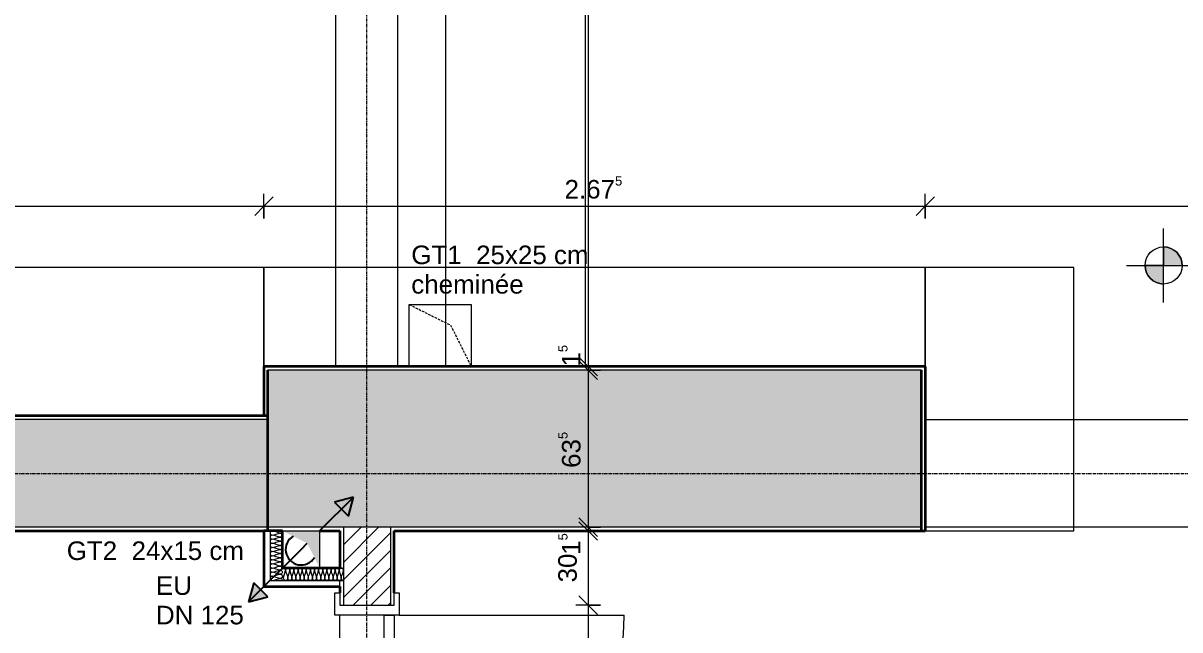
# Model space of a CAD drawing. Header units: millimetres. Extents: x -83 to 30397, y 298 to 25043.
# Drawn here: x 8302 to 12976, y 11233 to 13685 of the extents above; entities that cross this region are included whole.
import ezdxf

# ---------------------------------------------------------------- set-up
doc = ezdxf.new("R2010")
doc.units = ezdxf.units.MM
for name, pattern in [('Grid Line', [22.225, 12.7, -3.175, 3.175, -3.175]), ('HIDDEN_ELEMENTS', [2.5, 1.5, -1]), ('SECTION', [14.2875, 9.525, -4.7625])]:
    doc.linetypes.add(name, pattern=pattern)
for name, color, linetype, lineweight in [('A-ANNO-DIMS', 211, 'Continuous', 9), ('A-ANNO-DIMS-50', 211, 'Continuous', 9), ('A-DETL', 90, 'Continuous', 9), ('A-DETL-GENF', 92, 'Continuous', 9), ('A-DETL-MBND', 5, 'Continuous', 9), ('A-DOOR', 31, 'Continuous', 9), ('A-DOOR-FRAM', 31, 'Continuous', 18), ('A-FLOR', 192, 'Continuous', 9), ('A-WALL', 113, 'Continuous', 9), ('A-WALL-PATT', 111, 'Continuous', 35), ('G-ANNO-DIMS', 111, 'Continuous', 9), ('G-ANNO-TEXT', 231, 'Continuous', 9), ('I-FURN', 30, 'Continuous', 9), ('I-WALL', 2, 'Continuous', 9), ('S-GRID', 1, 'Continuous', 9)]:
    doc.layers.add(name, color=color, linetype=linetype, lineweight=lineweight)
doc.styles.add('Arial', font='arial.ttf', dxfattribs={"height": 75})
doc.dimstyles.new('ANNOTATION_1_5MM_BLACK', dxfattribs={"dimscale": 304.8, "dimtxt": 76.519455, "dimasz": 0.246063, "dimexe": 0.164042, "dimexo": 0.0625, "dimgap": 0.065617, "dimtad": 1, "dimdec": 1, "dimlfac": 0.1, "dimrnd": 0.5, "dimdsep": 46, "dimtxsty": 'Arial', "dimblk1": 'OBLIQUE', "dimblk2": 'OBLIQUE', "dimsah": 1, "dimcen": 0.09, "dimdle": 0.164042, "dimazin": 0, "dimtfac": 1, "dimtdec": 4, "dimtix": 1, "dimtmove": 2, "dimatfit": 3, "dimfxl": 0.164042, "dimfxlon": 1, "dimtvp": 1, "dimtolj": 1, "dimtzin": 0, "dimarcsym": 2})
doc.dimstyles.new('ANNOTATION_1_5MM_BLACK_1', dxfattribs={"dimscale": 304.8, "dimtxt": 76.519455, "dimasz": 0.246063, "dimexe": 0.164042, "dimexo": 0.0625, "dimgap": 0.065617, "dimtad": 1, "dimlfac": 0.001, "dimrnd": 0.005, "dimzin": 0, "dimdsep": 46, "dimtxsty": 'Arial', "dimblk1": 'OBLIQUE', "dimblk2": 'OBLIQUE', "dimsah": 1, "dimcen": 0.09, "dimdle": 0.164042, "dimazin": 0, "dimtfac": 1, "dimtdec": 4, "dimtix": 1, "dimtmove": 0, "dimatfit": 3, "dimfxl": 0.164042, "dimfxlon": 1, "dimtvp": 1, "dimtolj": 1, "dimtzin": 0, "dimarcsym": 2})
doc.dimstyles.new('ANNOTATION_1_5MM_BLACK_2', dxfattribs={"dimscale": 304.8, "dimtxt": 76.519455, "dimasz": 0.246063, "dimexe": 0.164042, "dimexo": 0.0625, "dimgap": 0.065617, "dimtad": 1, "dimdec": 1, "dimlfac": 0.1, "dimrnd": 0.5, "dimdsep": 46, "dimtxsty": 'Arial', "dimblk1": 'OBLIQUE', "dimblk2": 'OBLIQUE', "dimsah": 1, "dimcen": 0.09, "dimdle": 0.164042, "dimazin": 0, "dimtfac": 1, "dimtdec": 4, "dimtix": 1, "dimtmove": 0, "dimatfit": 3, "dimfxl": 0.164042, "dimfxlon": 1, "dimtvp": 1, "dimtolj": 1, "dimtzin": 0, "dimarcsym": 2})

# ---------------------------------------------------------------- blocks, each defined once
blk = doc.blocks.new('DOOR_SIMPLE _U-CASING - 1010 x 2135-685026-N_F_ E_0')
at = {"layer": 'A-DOOR'}
for p, q in [((-465, 110), (465, 110)), ((465, -130), (465, -1040))]:
    blk.add_line(p, q, dxfattribs=at)
at = {"layer": 'A-DOOR', "lineweight": 18}
for p, q in [((-465, -70), (465, -70)), ((-465, -110), (-465, -70)), ((465, -70), (465, -110)), ((465, -110), (-465, -110))]:
    blk.add_line(p, q, dxfattribs=at)
at = {"layer": 'A-DOOR'}
blk.add_arc((465, -110), 930, 180, 270, dxfattribs=at)
at = {"layer": 'A-DOOR-FRAM'}
for p, q in [((-555, 130), (-465, 130)), ((-555, 110), (-555, 130)), ((-505, 110), (-555, 110)), ((-505, -110), (-505, 110)), ((-465, 130), (-465, -130)), ((465, 130), (555, 130)), ((465, -130), (465, 130)), ((505, 110), (505, -110)), ((555, 110), (505, 110)), ((555, 130), (555, 110)), ((-555, -110), (-505, -110)), ((-555, -130), (-555, -110)), ((-465, -130), (-555, -130)), ((555, -130), (465, -130)), ((505, -110), (555, -110)), ((555, -110), (555, -130))]:
    blk.add_line(p, q, dxfattribs=at)
blk = doc.blocks.new('CLOSET - 2972_5x600-731254-N_F_ E_0')
at = {"layer": 'I-FURN', "color": 253}
for p, q in [((400, 2972.5), (0, 2972.5)), ((0, 2972.5), (0, 0))]:
    blk.add_line(p, q, dxfattribs=at)
blk = doc.blocks.new('CLOSET - 600 x 1065-601824-N_F_ E_0')
at = {"layer": 'I-FURN', "color": 253}
for p, q in [((600, 1065), (0, 1065)), ((0, 1065), (0, 665)), ((600, 0), (600, 1065)), ((0, 0), (600, 0))]:
    blk.add_line(p, q, dxfattribs=at)
blk = doc.blocks.new('CLOSET - 2672_5 x 400-731493-N_F_ E_0')
at = {"layer": 'I-FURN', "color": 253}
for p, q in [((400, 2672.5), (0, 2672.5)), ((400, 0), (400, 2672.5)), ((0, 0), (400, 0))]:
    blk.add_line(p, q, dxfattribs=at)
blk = doc.blocks.new('OPENING_SHAFT_UP - Shaft Opening Symbol-728760-N_F_ E_0')
at = {"layer": 'A-DETL-GENF', "linetype": 'SECTION'}
for p, q in [((-125, 125), (125, 125)), ((-125, -125), (-125, 125)), ((-125, 125), (41.7, 41.7)), ((125, 125), (125, -125)), ((41.7, 41.7), (125, -125)), ((125, -125), (-125, -125))]:
    blk.add_line(p, q, dxfattribs=at)
blk = doc.blocks.new('OPENING_SHAFT_UP_GREY - Shaft Opening Symbol-728962-N_F_ E_0')
at = {"layer": 'A-DETL-GENF'}
blk.add_hatch(color=256, dxfattribs=at).paths.add_polyline_path([(75, -75), (75, 75), (-75, 75), (25, 25), (57.8, -40.6)])
for p, q in [((-75, 75), (75, 75)), ((-75, -75), (-75, 75)), ((75, 75), (75, -75)), ((75, -75), (-75, -75))]:
    blk.add_line(p, q, dxfattribs=at)
blk = doc.blocks.new('Cotes d_élévation - Standard-218632-N_F_ E_0')
at = {"layer": 'G-ANNO-DIMS'}
h = blk.add_hatch(color=256, dxfattribs=at)
edge = h.paths.add_edge_path()
edge.add_line((0, 0), (0, 1.5))
edge.add_arc((0, 0), 1.5, 0, 90, ccw=False)
edge.add_line((1.5, 0), (0, 0))
h = blk.add_hatch(color=256, dxfattribs=at)
edge = h.paths.add_edge_path()
edge.add_line((0, 0), (0, -1.5))
edge.add_arc((0, 0), 1.5, 180, 270, ccw=False)
edge.add_line((-1.5, 0), (0, 0))
for p, q in [((0, -3), (0, 3)), ((0, 1.5), (0, 0)), ((-3, 0), (14, 0)), ((0, 0), (-1.5, 0)), ((0, -1.5), (0, 0)), ((0, 0), (1.5, 0))]:
    blk.add_line(p, q, dxfattribs=at)
blk.add_circle((0, 0), 1.5, dxfattribs=at)
for start, end in [(360, 90), (180, 270)]:
    blk.add_arc((0, 0), 1.5, start, end, dxfattribs=at)
blk = doc.blocks.new('DIMBLOCK59-N_F_ E_0')
at = {"layer": 'A-ANNO-DIMS-50'}
for p, q in [((10584.9, 16352.5), (10547.4, 16390)), ((10584.9, 16402.5), (10584.9, 12297.5)), ((10534.9, 16352.5), (10634.9, 16352.5)), ((10584.9, 16352.5), (10534.9, 16352.5)), ((10584.9, 16352.5), (10622.4, 16315)), ((10634.9, 12297.5), (10534.9, 12297.5)), ((10584.9, 12297.5), (10547.4, 12335)), ((10584.9, 12297.5), (10622.4, 12260)), ((10584.9, 12297.5), (10634.9, 12297.5))]:
    blk.add_line(p, q, dxfattribs=at)
at = {"layer": 'A-ANNO-DIMS-50', "color": 0, "insert": (10464, 14203.7), "char_height": 75, "width": 291.073, "attachment_point": 1, "rotation": 90, "line_spacing_factor": 0.941778, "style": 'Arial'}
blk.add_mtext('4.05\\A2\\H0.5x;\\S5^  ;\\H2x;', dxfattribs=at)
blk = doc.blocks.new('_Oblique')
at = {"color": 0, "linetype": 'ByBlock', "lineweight": -2}
blk.add_line((-0.5, -0.5), (0.5, 0.5), dxfattribs=at)
blk = doc.blocks.new('DIMBLOCK60-N_F_ E_0')
at = {"layer": 'A-ANNO-DIMS-50'}
for p, q in [((10634.9, 12297.5), (10534.9, 12297.5)), ((10584.9, 12297.5), (10547.4, 12335)), ((10584.9, 12282.5), (10547.4, 12320)), ((10584.9, 12297.5), (10584.9, 12282.5)), ((10584.9, 12297.5), (10622.4, 12260)), ((10584.9, 12297.5), (10634.9, 12297.5)), ((10634.9, 12282.5), (10534.9, 12282.5)), ((10584.9, 12282.5), (10622.4, 12245)), ((10584.9, 12282.5), (10634.9, 12282.5))]:
    blk.add_line(p, q, dxfattribs=at)
at = {"layer": 'A-ANNO-DIMS-50', "color": 0, "insert": (10464, 12296.9), "char_height": 75, "width": 116.613, "attachment_point": 1, "rotation": 90, "line_spacing_factor": 0.941778, "style": 'Arial'}
blk.add_mtext('1\\A2\\H0.5x;\\S5^  ;\\H2x;', dxfattribs=at)
blk = doc.blocks.new('DIMBLOCK61-N_F_ E_0')
at = {"layer": 'A-ANNO-DIMS-50'}
for p, q in [((10584.9, 12282.5), (10547.4, 12320)), ((10634.9, 12282.5), (10534.9, 12282.5)), ((10584.9, 12282.5), (10584.9, 11647.5)), ((10584.9, 12282.5), (10622.4, 12245)), ((10584.9, 12282.5), (10634.9, 12282.5)), ((10634.9, 11647.5), (10534.9, 11647.5)), ((10584.9, 11647.5), (10547.4, 11685)), ((10584.9, 11647.5), (10622.4, 11610)), ((10584.9, 11647.5), (10634.9, 11647.5))]:
    blk.add_line(p, q, dxfattribs=at)
at = {"layer": 'A-ANNO-DIMS-50', "color": 0, "insert": (10464, 11887.3), "char_height": 75, "width": 186.397, "attachment_point": 1, "rotation": 90, "line_spacing_factor": 0.941778, "style": 'Arial'}
blk.add_mtext('63\\A2\\H0.5x;\\S5^  ;\\H2x;', dxfattribs=at)
blk = doc.blocks.new('DIMBLOCK62-N_F_ E_0')
at = {"layer": 'A-ANNO-DIMS-50'}
for p, q in [((10634.9, 11647.5), (10534.9, 11647.5)), ((10584.9, 11647.5), (10547.4, 11685)), ((10584.9, 11632.5), (10547.4, 11670)), ((10584.9, 11647.5), (10584.9, 11632.5)), ((10584.9, 11647.5), (10622.4, 11610)), ((10584.9, 11647.5), (10634.9, 11647.5)), ((10634.9, 11632.5), (10534.9, 11632.5)), ((10584.9, 11632.5), (10622.4, 11595)), ((10584.9, 11632.5), (10634.9, 11632.5))]:
    blk.add_line(p, q, dxfattribs=at)
at = {"layer": 'A-ANNO-DIMS-50', "color": 0, "insert": (10464, 11536.1), "char_height": 75, "width": 116.613, "attachment_point": 1, "rotation": 90, "line_spacing_factor": 0.941778, "style": 'Arial'}
blk.add_mtext('1\\A2\\H0.5x;\\S5^  ;\\H2x;', dxfattribs=at)
blk = doc.blocks.new('DIMBLOCK63-N_F_ E_0')
at = {"layer": 'A-ANNO-DIMS-50'}
for p, q in [((10584.9, 11632.5), (10547.4, 11670)), ((10634.9, 11632.5), (10534.9, 11632.5)), ((10584.9, 11632.5), (10584.9, 11332.5)), ((10584.9, 11632.5), (10622.4, 11595)), ((10584.9, 11632.5), (10634.9, 11632.5)), ((10584.9, 11332.5), (10547.4, 11370)), ((10634.9, 11332.5), (10534.9, 11332.5)), ((10584.9, 11332.5), (10622.4, 11295)), ((10584.9, 11332.5), (10634.9, 11332.5))]:
    blk.add_line(p, q, dxfattribs=at)
at = {"layer": 'A-ANNO-DIMS-50', "color": 0, "insert": (10464, 11424.4), "char_height": 75, "width": 139.568, "attachment_point": 1, "rotation": 90, "line_spacing_factor": 0.941778, "style": 'Arial'}
blk.add_mtext('30', dxfattribs=at)
blk = doc.blocks.new('DIMBLOCK64-N_F_ E_0')
at = {"layer": 'A-ANNO-DIMS-50'}
for p, q in [((10584.9, 11332.5), (10547.4, 11370)), ((10634.9, 11332.5), (10534.9, 11332.5)), ((10584.9, 11332.5), (10584.9, 10322.5)), ((10584.9, 11332.5), (10622.4, 11295)), ((10584.9, 11332.5), (10634.9, 11332.5)), ((10584.9, 10322.5), (10547.4, 10360)), ((10634.9, 10322.5), (10534.9, 10322.5)), ((10584.9, 10322.5), (10622.4, 10285)), ((10584.9, 10322.5), (10634.9, 10322.5))]:
    blk.add_line(p, q, dxfattribs=at)
at = {"layer": 'A-ANNO-DIMS-50', "color": 0, "char_height": 75, "attachment_point": 1, "rotation": 90, "line_spacing_factor": 0.941778, "style": 'Arial'}
for s, insert, width in [('1.01', (10464, 10725.7), 244.244), ('2.13\\A2\\H0.5x;\\S5^  ;\\H2x;', (10625.3, 10706.2), 291.073)]:
    blk.add_mtext(s, dxfattribs=dict(at, insert=insert, width=width))
blk = doc.blocks.new('DIMBLOCK115-N_F_ E_0')
at = {"layer": 'A-ANNO-DIMS-50'}
for p, q in [((6302.4, 12895.1), (6302.4, 12995.1)), ((6302.4, 12945.1), (6339.9, 12982.6)), ((9274.9, 12895.1), (9274.9, 12995.1)), ((9274.9, 12945.1), (9312.4, 12982.6)), ((6302.4, 12945.1), (6264.9, 12907.6)), ((6302.4, 12945.1), (9274.9, 12945.1)), ((6302.4, 12945.1), (6302.4, 12895.1)), ((9274.9, 12945.1), (9237.4, 12907.6)), ((9274.9, 12945.1), (9274.9, 12895.1))]:
    blk.add_line(p, q, dxfattribs=at)
at = {"layer": 'A-ANNO-DIMS-50', "color": 0, "insert": (7667.3, 13066), "char_height": 75, "width": 291.073, "attachment_point": 1, "line_spacing_factor": 0.941778, "style": 'Arial'}
blk.add_mtext('2.97\\A2\\H0.5x;\\S5^  ;\\H2x;', dxfattribs=at)
blk = doc.blocks.new('DIMBLOCK116-N_F_ E_0')
at = {"layer": 'A-ANNO-DIMS-50'}
for p, q in [((9274.9, 12895.1), (9274.9, 12995.1)), ((9274.9, 12945.1), (9312.4, 12982.6)), ((11947.4, 12895.1), (11947.4, 12995.1)), ((11947.4, 12945.1), (11984.9, 12982.6)), ((9274.9, 12945.1), (9237.4, 12907.6)), ((9274.9, 12945.1), (11947.4, 12945.1)), ((9274.9, 12945.1), (9274.9, 12895.1)), ((11947.4, 12945.1), (11909.9, 12907.6)), ((11947.4, 12945.1), (11947.4, 12895.1))]:
    blk.add_line(p, q, dxfattribs=at)
at = {"layer": 'A-ANNO-DIMS-50', "color": 0, "insert": (10489.8, 13066), "char_height": 75, "width": 291.073, "attachment_point": 1, "line_spacing_factor": 0.941778, "style": 'Arial'}
blk.add_mtext('2.67\\A2\\H0.5x;\\S5^  ;\\H2x;', dxfattribs=at)
blk = doc.blocks.new('DIMBLOCK117-N_F_ E_0')
at = {"layer": 'A-ANNO-DIMS-50'}
for p, q in [((11947.4, 12895.1), (11947.4, 12995.1)), ((11947.4, 12945.1), (11984.9, 12982.6)), ((14597.4, 12995.1), (14597.4, 12895.1)), ((14597.4, 12945.1), (14597.4, 12995.1)), ((14597.4, 12945.1), (14634.9, 12982.6)), ((11947.4, 12945.1), (11909.9, 12907.6)), ((11947.4, 12945.1), (14647.4, 12945.1)), ((11947.4, 12945.1), (11947.4, 12895.1)), ((14597.4, 12945.1), (14559.9, 12907.6))]:
    blk.add_line(p, q, dxfattribs=at)
at = {"layer": 'A-ANNO-DIMS-50', "color": 0, "insert": (13170.6, 13066), "char_height": 75, "width": 244.244, "attachment_point": 1, "line_spacing_factor": 0.941778, "style": 'Arial'}
blk.add_mtext('2.65', dxfattribs=at)

msp = doc.modelspace()

# ---------------------------------------------------------------- hatches: boundary and pattern name
at = {"layer": 'A-DETL-GENF'}
for points in [[(9616.28, 11692.367), (9636.986, 11769.641), (9559.712, 11748.936)], [(9212.722, 11345.377), (9289.996, 11366.083), (9233.427, 11422.651)]]:
    msp.add_hatch(color=33, dxfattribs=at).paths.add_polyline_path(points)
at = {"layer": 'A-WALL-PATT'}
h = msp.add_hatch(color=256, dxfattribs=at)
h.paths.add_polyline_path([(11932.354, 11647.509), (11932.354, 12282.509), (9289.854, 12282.509), (9289.854, 11647.509), (10509.645, 11647.509)])
h.paths.add_polyline_path([(9616.28, 11692.367), (9559.712, 11748.936), (9636.986, 11769.641)])
msp.add_hatch(color=256, dxfattribs=at).paths.add_polyline_path([(9289.854, 11647.509), (9289.854, 12082.509), (6212.354, 12082.509), (6212.354, 11647.509), (8671.041, 11647.509)])
at = {"layer": 'A-WALL-PATT', "lineweight": 9}
h = msp.add_hatch(dxfattribs=at)
h.set_pattern_fill('FP1_2', color=256, style=0, pattern_type=2)
h.set_pattern_definition([(45, (0, 0), (-35.35534, 35.35534), [])])
h.paths.add_polyline_path([(9785.854, 6697.509), (9785.854, 10322.509), (9595.854, 10322.509), (9595.854, 6697.509)])
h.paths.add_polyline_path([(9785.854, 11332.509), (9785.854, 11647.509), (9595.854, 11647.509), (9595.854, 11332.509)])

# ---------------------------------------------------------------- linework, layer by layer
at = {"layer": 'A-DETL', "linetype": 'HIDDEN_ELEMENTS'}
for p, q in [((9565.854, 12297.509), (9565.854, 16442.509)), ((9815.854, 12297.509), (9815.854, 16442.509)), ((10112.354, 12282.509), (9862.354, 12282.509))]:
    msp.add_line(p, q, dxfattribs=at)
at = {"layer": 'A-DETL', "lineweight": 25}
for p, q in [((9499.854, 11632.509), (9636.986, 11769.641)), ((9636.986, 11769.641), (9559.712, 11748.936)), ((9559.712, 11748.936), (9616.28, 11692.367)), ((9616.28, 11692.367), (9636.986, 11769.641)), ((9424.854, 11557.509), (9212.722, 11345.377)), ((9424.854, 11557.509), (9449.854, 11582.509)), ((9233.427, 11422.651), (9212.722, 11345.377)), ((9289.996, 11366.083), (9233.427, 11422.651)), ((9212.722, 11345.377), (9289.996, 11366.083))]:
    msp.add_line(p, q, dxfattribs=at)
msp.add_arc((9424.854, 11557.509), 62.5, 120.084559, 329.346477, dxfattribs=at)
at = {"layer": 'A-DETL'}
for points in [[(9308.187, 11632.509), (9304.259, 11632.509), (9295.449, 11624.176), (9304.259, 11615.843), (9308.187, 11615.843)], [(9308.187, 11615.843), (9304.259, 11615.843), (9295.449, 11607.509), (9304.259, 11599.176), (9308.187, 11599.176)], [(9308.187, 11599.176), (9304.259, 11599.176), (9295.449, 11590.843), (9304.259, 11582.509), (9308.187, 11582.509)], [(9341.52, 11624.176), (9330.067, 11624.176), (9319.64, 11632.509), (9308.187, 11632.509)], [(9308.187, 11615.843), (9319.64, 11615.843), (9330.067, 11624.176), (9341.52, 11624.176)], [(9341.52, 11607.509), (9330.067, 11607.509), (9319.64, 11615.843), (9308.187, 11615.843)], [(9308.187, 11599.176), (9319.64, 11599.176), (9330.067, 11607.509), (9341.52, 11607.509)], [(9341.52, 11590.843), (9330.067, 11590.843), (9319.64, 11599.176), (9308.187, 11599.176)], [(9349.854, 11632.509), (9349.854, 11628.581), (9345.449, 11624.176), (9341.52, 11624.176)], [(9341.52, 11624.176), (9345.449, 11624.176), (9354.259, 11615.843), (9345.449, 11607.509), (9341.52, 11607.509)], [(9341.52, 11607.509), (9345.449, 11607.509), (9354.259, 11599.176), (9345.449, 11590.843), (9341.52, 11590.843)], [(9308.187, 11582.509), (9304.259, 11582.509), (9295.449, 11574.176), (9304.259, 11565.843), (9308.187, 11565.843)], [(9308.187, 11565.843), (9304.259, 11565.843), (9295.449, 11557.509), (9304.259, 11549.176), (9308.187, 11549.176)], [(9308.187, 11549.176), (9304.259, 11549.176), (9295.449, 11540.843), (9304.259, 11532.509), (9308.187, 11532.509)], [(9308.187, 11582.509), (9319.64, 11582.509), (9330.067, 11590.843), (9341.52, 11590.843)], [(9341.52, 11574.176), (9330.067, 11574.176), (9319.64, 11582.509), (9308.187, 11582.509)], [(9308.187, 11565.843), (9319.64, 11565.843), (9330.067, 11574.176), (9341.52, 11574.176)], [(9341.52, 11557.509), (9330.067, 11557.509), (9319.64, 11565.843), (9308.187, 11565.843)], [(9308.187, 11549.176), (9319.64, 11549.176), (9330.067, 11557.509), (9341.52, 11557.509)], [(9341.52, 11540.843), (9330.067, 11540.843), (9319.64, 11549.176), (9308.187, 11549.176)], [(9341.52, 11590.843), (9345.449, 11590.843), (9354.259, 11582.509), (9345.449, 11574.176), (9341.52, 11574.176)], [(9341.52, 11574.176), (9345.449, 11574.176), (9354.259, 11565.843), (9345.449, 11557.509), (9341.52, 11557.509)], [(9341.52, 11557.509), (9345.449, 11557.509), (9354.259, 11549.176), (9345.449, 11540.843), (9341.52, 11540.843)], [(9308.187, 11532.509), (9304.259, 11532.509), (9295.449, 11524.176), (9304.259, 11515.843), (9308.187, 11515.843)], [(9308.187, 11515.843), (9304.259, 11515.843), (9295.449, 11507.509), (9304.259, 11499.176), (9308.187, 11499.176)], [(9308.187, 11532.509), (9319.64, 11532.509), (9330.067, 11540.843), (9341.52, 11540.843)], [(9341.52, 11524.176), (9330.067, 11524.176), (9319.64, 11532.509), (9308.187, 11532.509)], [(9308.187, 11515.843), (9319.64, 11515.843), (9330.067, 11524.176), (9341.52, 11524.176)], [(9341.52, 11507.509), (9330.067, 11507.509), (9319.64, 11515.843), (9308.187, 11515.843)], [(9308.187, 11499.176), (9319.64, 11499.176), (9330.067, 11507.509), (9341.52, 11507.509)], [(9341.52, 11540.843), (9345.449, 11540.843), (9354.259, 11532.509), (9345.449, 11524.176), (9341.52, 11524.176)], [(9341.52, 11524.176), (9345.449, 11524.176), (9354.259, 11515.843), (9345.449, 11507.509), (9341.52, 11507.509)], [(9341.52, 11507.509), (9345.449, 11507.509), (9354.259, 11499.176), (9345.449, 11490.843), (9341.52, 11490.843)], [(9308.187, 11499.176), (9304.259, 11499.176), (9295.449, 11490.843), (9304.259, 11482.509), (9308.187, 11482.509)], [(9308.187, 11482.509), (9304.259, 11482.509), (9295.449, 11474.176), (9304.259, 11465.843), (9308.187, 11465.843)], [(9308.187, 11465.843), (9304.259, 11465.843), (9295.449, 11457.509), (9304.259, 11449.176), (9308.187, 11449.176)], [(9341.52, 11490.843), (9330.067, 11490.843), (9319.64, 11499.176), (9308.187, 11499.176)], [(9308.187, 11482.509), (9319.64, 11482.509), (9330.067, 11490.843), (9341.52, 11490.843)], [(9341.52, 11474.176), (9330.067, 11474.176), (9319.64, 11482.509), (9308.187, 11482.509)], [(9308.187, 11465.843), (9319.64, 11465.843), (9330.067, 11474.176), (9341.52, 11474.176)], [(9341.52, 11457.509), (9330.067, 11457.509), (9319.64, 11465.843), (9308.187, 11465.843)], [(9308.187, 11449.176), (9319.64, 11449.176), (9330.067, 11457.509), (9341.52, 11457.509)], [(9341.52, 11490.843), (9345.449, 11490.843), (9354.259, 11482.509), (9345.449, 11474.176), (9341.52, 11474.176)], [(9341.52, 11474.176), (9345.449, 11474.176), (9354.259, 11465.843), (9345.449, 11457.509), (9341.52, 11457.509)], [(9341.52, 11457.509), (9345.449, 11457.509), (9354.259, 11449.176), (9345.449, 11440.843), (9341.52, 11440.843)], [(9362.52, 11474.176), (9362.52, 11478.104), (9358.115, 11482.509), (9354.187, 11482.509)], [(9354.187, 11440.843), (9354.187, 11452.296), (9362.52, 11462.723), (9362.52, 11474.176)], [(9379.187, 11474.176), (9379.187, 11478.104), (9370.854, 11486.914), (9362.52, 11478.104), (9362.52, 11474.176)], [(9362.52, 11474.176), (9362.52, 11462.723), (9370.854, 11452.296), (9370.854, 11440.843)], [(9370.854, 11440.843), (9370.854, 11452.296), (9379.187, 11462.723), (9379.187, 11474.176)], [(9395.854, 11474.176), (9395.854, 11478.104), (9387.52, 11486.914), (9379.187, 11478.104), (9379.187, 11474.176)], [(9379.187, 11474.176), (9379.187, 11462.723), (9387.52, 11452.296), (9387.52, 11440.843)], [(9387.52, 11440.843), (9387.52, 11452.296), (9395.854, 11462.723), (9395.854, 11474.176)], [(9412.52, 11474.176), (9412.52, 11478.104), (9404.187, 11486.914), (9395.854, 11478.104), (9395.854, 11474.176)], [(9395.854, 11474.176), (9395.854, 11462.723), (9404.187, 11452.296), (9404.187, 11440.843)], [(9404.187, 11440.843), (9404.187, 11452.296), (9412.52, 11462.723), (9412.52, 11474.176)], [(9429.187, 11474.176), (9429.187, 11478.104), (9420.854, 11486.914), (9412.52, 11478.104), (9412.52, 11474.176)], [(9412.52, 11474.176), (9412.52, 11462.723), (9420.854, 11452.296), (9420.854, 11440.843)], [(9420.854, 11440.843), (9420.854, 11452.296), (9429.187, 11462.723), (9429.187, 11474.176)], [(9445.854, 11474.176), (9445.854, 11478.104), (9437.52, 11486.914), (9429.187, 11478.104), (9429.187, 11474.176)], [(9429.187, 11474.176), (9429.187, 11462.723), (9437.52, 11452.296), (9437.52, 11440.843)], [(9437.52, 11440.843), (9437.52, 11452.296), (9445.854, 11462.723), (9445.854, 11474.176)], [(9462.52, 11474.176), (9462.52, 11478.104), (9454.187, 11486.914), (9445.854, 11478.104), (9445.854, 11474.176)], [(9445.854, 11474.176), (9445.854, 11462.723), (9454.187, 11452.296), (9454.187, 11440.843)], [(9454.187, 11440.843), (9454.187, 11452.296), (9462.52, 11462.723), (9462.52, 11474.176)], [(9479.187, 11474.176), (9479.187, 11478.104), (9470.854, 11486.914), (9462.52, 11478.104), (9462.52, 11474.176)], [(9462.52, 11474.176), (9462.52, 11462.723), (9470.854, 11452.296), (9470.854, 11440.843)], [(9470.854, 11440.843), (9470.854, 11452.296), (9479.187, 11462.723), (9479.187, 11474.176)], [(9495.854, 11474.176), (9495.854, 11478.104), (9487.52, 11486.914), (9479.187, 11478.104), (9479.187, 11474.176)], [(9479.187, 11474.176), (9479.187, 11462.723), (9487.52, 11452.296), (9487.52, 11440.843)], [(9487.52, 11440.843), (9487.52, 11452.296), (9495.854, 11462.723), (9495.854, 11474.176)], [(9512.52, 11474.176), (9512.52, 11478.104), (9504.187, 11486.914), (9495.854, 11478.104), (9495.854, 11474.176)], [(9495.854, 11474.176), (9495.854, 11462.723), (9504.187, 11452.296), (9504.187, 11440.843)], [(9504.187, 11440.843), (9504.187, 11452.296), (9512.52, 11462.723), (9512.52, 11474.176)], [(9529.187, 11474.176), (9529.187, 11478.104), (9520.854, 11486.914), (9512.52, 11478.104), (9512.52, 11474.176)], [(9512.52, 11474.176), (9512.52, 11462.723), (9520.854, 11452.296), (9520.854, 11440.843)], [(9520.854, 11440.843), (9520.854, 11452.296), (9529.187, 11462.723), (9529.187, 11474.176)], [(9545.854, 11474.176), (9545.854, 11478.104), (9537.52, 11486.914), (9529.187, 11478.104), (9529.187, 11474.176)], [(9529.187, 11474.176), (9529.187, 11462.723), (9537.52, 11452.296), (9537.52, 11440.843)], [(9537.52, 11440.843), (9537.52, 11452.296), (9545.854, 11462.723), (9545.854, 11474.176)], [(9562.52, 11474.176), (9562.52, 11478.104), (9554.187, 11486.914), (9545.854, 11478.104), (9545.854, 11474.176)], [(9545.854, 11474.176), (9545.854, 11462.723), (9554.187, 11452.296), (9554.187, 11440.843)], [(9554.187, 11440.843), (9554.187, 11452.296), (9562.52, 11462.723), (9562.52, 11474.176)], [(9579.187, 11474.176), (9579.187, 11478.104), (9570.854, 11486.914), (9562.52, 11478.104), (9562.52, 11474.176)], [(9562.52, 11474.176), (9562.52, 11462.723), (9570.854, 11452.296), (9570.854, 11440.843)], [(9570.854, 11440.843), (9570.854, 11452.296), (9579.187, 11462.723), (9579.187, 11474.176)], [(9595.854, 11474.176), (9595.854, 11478.104), (9587.52, 11486.914), (9579.187, 11478.104), (9579.187, 11474.176)], [(9579.187, 11474.176), (9579.187, 11462.723), (9587.52, 11452.296), (9587.52, 11440.843)], [(9587.52, 11440.843), (9587.52, 11452.296), (9595.854, 11462.723), (9595.854, 11474.176)], [(9308.187, 11449.176), (9304.259, 11449.176), (9295.449, 11440.843), (9304.259, 11432.509), (9308.187, 11432.509)], [(9341.52, 11440.843), (9330.067, 11440.843), (9319.64, 11449.176), (9308.187, 11449.176)], [(9308.187, 11432.509), (9319.64, 11432.509), (9330.067, 11440.843), (9341.52, 11440.843)], [(9341.52, 11440.843), (9345.449, 11440.843), (9349.854, 11436.438), (9349.854, 11432.509)], [(9370.854, 11440.843), (9370.854, 11436.914), (9362.52, 11428.104), (9354.187, 11436.914), (9354.187, 11440.843)], [(9387.52, 11440.843), (9387.52, 11436.914), (9379.187, 11428.104), (9370.854, 11436.914), (9370.854, 11440.843)], [(9404.187, 11440.843), (9404.187, 11436.914), (9395.854, 11428.104), (9387.52, 11436.914), (9387.52, 11440.843)], [(9420.854, 11440.843), (9420.854, 11436.914), (9412.52, 11428.104), (9404.187, 11436.914), (9404.187, 11440.843)], [(9437.52, 11440.843), (9437.52, 11436.914), (9429.187, 11428.104), (9420.854, 11436.914), (9420.854, 11440.843)], [(9454.187, 11440.843), (9454.187, 11436.914), (9445.854, 11428.104), (9437.52, 11436.914), (9437.52, 11440.843)], [(9470.854, 11440.843), (9470.854, 11436.914), (9462.52, 11428.104), (9454.187, 11436.914), (9454.187, 11440.843)], [(9487.52, 11440.843), (9487.52, 11436.914), (9479.187, 11428.104), (9470.854, 11436.914), (9470.854, 11440.843)], [(9504.187, 11440.843), (9504.187, 11436.914), (9495.854, 11428.104), (9487.52, 11436.914), (9487.52, 11440.843)], [(9520.854, 11440.843), (9520.854, 11436.914), (9512.52, 11428.104), (9504.187, 11436.914), (9504.187, 11440.843)], [(9537.52, 11440.843), (9537.52, 11436.914), (9529.187, 11428.104), (9520.854, 11436.914), (9520.854, 11440.843)], [(9554.187, 11440.843), (9554.187, 11436.914), (9545.854, 11428.104), (9537.52, 11436.914), (9537.52, 11440.843)], [(9570.854, 11440.843), (9570.854, 11436.914), (9562.52, 11428.104), (9554.187, 11436.914), (9554.187, 11440.843)], [(9587.52, 11440.843), (9587.52, 11436.914), (9579.187, 11428.104), (9570.854, 11436.914), (9570.854, 11440.843)], [(9595.854, 11432.509), (9591.925, 11432.509), (9587.52, 11436.914), (9587.52, 11440.843)]]:
    msp.add_open_spline(points, degree=3, dxfattribs=at)
at = {"layer": 'A-DETL-MBND'}
for p, q in [((10572.354, 16442.509), (10572.354, 12297.509)), ((10009.354, 12297.509), (10009.354, 16352.509)), ((11947.354, 12082.509), (14597.354, 12082.509)), ((14597.354, 11647.509), (11947.354, 11647.509))]:
    msp.add_line(p, q, dxfattribs=at)
at = {"layer": 'A-FLOR'}
for p, q in [((9862.354, 12297.509), (9862.354, 12547.509)), ((9862.354, 12547.509), (10112.354, 12547.509)), ((10112.354, 12547.509), (10112.354, 12297.509))]:
    msp.add_line(p, q, dxfattribs=at)
at = {"layer": 'A-WALL', "lineweight": 35}
for p, q in [((11947.354, 12297.509), (9274.854, 12297.509)), ((9274.854, 12297.509), (9274.854, 12097.509)), ((11947.354, 12297.509), (11947.354, 11632.509)), ((9289.854, 12282.509), (9289.854, 11632.509)), ((11932.354, 11632.509), (11932.354, 12282.509)), ((9289.854, 12097.509), (6302.354, 12097.509)), ((6302.354, 11632.509), (9274.854, 11632.509)), ((9499.854, 11632.509), (9580.854, 11632.509)), ((9580.854, 11632.509), (9580.854, 11482.509)), ((9800.854, 11632.509), (11947.354, 11632.509)), ((9800.854, 11382.509), (9800.854, 11632.509)), ((9580.854, 11407.509), (9580.854, 11382.509))]:
    msp.add_line(p, q, dxfattribs=at)
at = {"layer": 'A-WALL'}
for p, q in [((11932.354, 12282.509), (9289.854, 12282.509)), ((9289.854, 12082.509), (6212.354, 12082.509)), ((11932.354, 11647.509), (6212.354, 11647.509)), ((9595.854, 11647.509), (9595.854, 11332.509)), ((9785.854, 11647.509), (9785.854, 11332.509)), ((9299.854, 11632.509), (9299.854, 11432.509)), ((9580.854, 11482.509), (9595.854, 11482.509)), ((9299.854, 11432.509), (9595.854, 11432.509)), ((9580.854, 11407.509), (9580.854, 11432.509))]:
    msp.add_line(p, q, dxfattribs=at)
at = {"layer": 'I-WALL', "lineweight": 35}
for p, q in [((9349.854, 11632.509), (9274.854, 11632.509)), ((9274.854, 11632.509), (9274.854, 11407.509)), ((9349.854, 11482.509), (9349.854, 11632.509)), ((9580.854, 11482.509), (9349.854, 11482.509)), ((9274.854, 11407.509), (9580.854, 11407.509))]:
    msp.add_line(p, q, dxfattribs=at)
at = {"layer": 'S-GRID', "linetype": 'Grid Line'}
for p, q in [((9690.854, 4601.222), (9690.854, 18451.704)), ((4291.211, 11865.009), (23183.885, 11865.009))]:
    msp.add_line(p, q, dxfattribs=at)

# ---------------------------------------------------------------- block references
at = {"layer": 'A-DETL-GENF'}
for name, p in [('OPENING_SHAFT_UP - Shaft Opening Symbol-728760-N_F_ E_0', (9987.354, 12422.509)), ('OPENING_SHAFT_UP_GREY - Shaft Opening Symbol-728962-N_F_ E_0', (9424.854, 11557.509))]:
    msp.add_blockref(name, p, dxfattribs=at)
at = {"layer": 'A-DOOR', "rotation": 89.9999999999999}
msp.add_blockref('DOOR_SIMPLE _U-CASING - 1010 x 2135-685026-N_F_ E_0', (9690.854, 10827.509), dxfattribs=at)
at = {"layer": 'G-ANNO-DIMS', "xscale": 49.99999999999998, "yscale": 49.99999999999998, "zscale": 49.99999999999998}
msp.add_blockref('Cotes d_élévation - Standard-218632-N_F_ E_0', (12910.439, 12705.547), dxfattribs=at)
at = {"layer": 'I-FURN', "color": 253}
for name, p, rotation in [('CLOSET - 2972_5x600-731254-N_F_ E_0', (6302.354, 12697.509), 270.0000000000001), ('CLOSET - 2672_5 x 400-731493-N_F_ E_0', (11947.354, 12297.509), 89.9999999999999)]:
    msp.add_blockref(name, p, dxfattribs=dict(at, rotation=rotation))
msp.add_blockref('CLOSET - 600 x 1065-601824-N_F_ E_0', (11947.354, 11632.509), dxfattribs=at)

# ---------------------------------------------------------------- texts
at = {"layer": 'G-ANNO-TEXT', "color": 7, "char_height": 75, "attachment_point": 1, "style": 'Arial'}
for s, insert, width in [('GT1  25x25 cm', (9870.304, 12785.848), 873.83938), ('cheminée', (9870.304, 12666.786), 549.15594), ('GT2  24x15 cm', (8477.875, 11590.199), 873.83938)]:
    msp.add_mtext(s, dxfattribs=dict(at, insert=insert, width=width))
at = {"layer": 'G-ANNO-TEXT', "color": 33, "char_height": 75, "attachment_point": 1, "style": 'Arial'}
for s, insert, width in [('EU', (8838.416, 11449.153), 176.37125), ('DN 125', (8838.416, 11330.091), 436.91969)]:
    msp.add_mtext(s, dxfattribs=dict(at, insert=insert, width=width))

# ---------------------------------------------------------------- dimensions: what is measured, and where the dimension line sits
at = {"layer": 'A-ANNO-DIMS'}
for base, p1, p2, text, dimstyle, override, picture, middle in [((10584.919, 12297.509), (10534.919, 16352.509), (10634.919, 12297.509), '\\A1;4.05\\Q;{\\A1;{\\H0.5x;\\S5^ ;}}', 'ANNOTATION_1_5MM_BLACK_1', {"dimpost": '<>', "dimfxl": 4056.232858}, 'DIMBLOCK59-N_F_ E_0', (10526.626, 14325.009)), ((10584.919, 11647.509), (10634.919, 12282.509), (10634.919, 11647.509), '\\A1;63\\Q;{\\A1;{\\H0.5x;\\S5^ ;}}', 'ANNOTATION_1_5MM_BLACK_2', {"dimpost": '<>', "dimfxl": 635}, 'DIMBLOCK61-N_F_ E_0', (10526.6, 11965.009)), ((10584.919, 10322.509), (10634.919, 11332.509), (10634.919, 10322.509), '1.01\\X\\A1;2.13\\Q;{\\A1;{\\H0.5x;\\S5^ ;}}', 'ANNOTATION_1_5MM_BLACK_1', {"dimpost": '<>', "dimfxl": 1010}, 'DIMBLOCK64-N_F_ E_0', (10584.919, 10827.509))]:
    dim = msp.add_linear_dim(base=base, p1=p1, p2=p2, angle=90, text=text, dimstyle=dimstyle, override=override, dxfattribs=at)
    dim.commit()
    dim.dimension.update_dxf_attribs({"geometry": picture, "text_midpoint": middle})
for base, p1, p2, text, override, picture, middle in [((9274.854, 12945.121), (6302.354, 12895.121), (9274.854, 12895.121), '\\A1;2.97\\Q;{\\A1;{\\H0.5x;\\S5^ ;}}', {"dimpost": '<>', "dimfxl": 2972.5}, 'DIMBLOCK115-N_F_ E_0', (7788.604, 13003.414)), ((11947.354, 12945.121), (9274.854, 12895.121), (11947.354, 12895.121), '\\A1;2.67\\Q;{\\A1;{\\H0.5x;\\S5^ ;}}', {"dimpost": '<>', "dimfxl": 2672.5}, 'DIMBLOCK116-N_F_ E_0', (10611.104, 13003.414))]:
    dim = msp.add_linear_dim(base=base, p1=p1, p2=p2, text=text, dimstyle='ANNOTATION_1_5MM_BLACK_1', override=override, dxfattribs=at)
    dim.commit()
    dim.dimension.update_dxf_attribs({"geometry": picture, "text_midpoint": middle})
dim = msp.add_linear_dim(base=(14597.354, 12945.121), p1=(11947.354, 12895.121), p2=(14597.354, 12995.121), dimstyle='ANNOTATION_1_5MM_BLACK_1', override={"dimpost": '<>', "dimfxl": 2651.886121}, dxfattribs=at)
dim.commit()
dim.dimension.update_dxf_attribs({"geometry": 'DIMBLOCK117-N_F_ E_0', "text_midpoint": (13272.354, 13003.414)})
for base, p1, p2, picture, middle in [((10584.919, 12282.509), (10634.919, 12297.509), (10634.919, 12282.509), 'DIMBLOCK60-N_F_ E_0', (10514.02, 12355.186)), ((10584.919, 11632.509), (10634.919, 11647.509), (10634.919, 11632.509), 'DIMBLOCK62-N_F_ E_0', (10514.02, 11594.434))]:
    dim = msp.add_linear_dim(base=base, p1=p1, p2=p2, angle=90, text='\\A1;1\\Q;{\\A1;{\\H0.5x;\\S5^ ;}}', dimstyle='ANNOTATION_1_5MM_BLACK', override={"dimpost": '<>', "dimfxl": 15}, dxfattribs=at)
    dim.commit()
    dim.dimension.update_dxf_attribs({"geometry": picture, "text_midpoint": middle, "dimtype": 160, "text_rotation": 90})
dim = msp.add_linear_dim(base=(10584.919, 11332.509), p1=(10634.919, 11632.509), p2=(10634.919, 11332.509), angle=90, dimstyle='ANNOTATION_1_5MM_BLACK_2', override={"dimpost": '<>', "dimfxl": 300}, dxfattribs=at)
dim.commit()
dim.dimension.update_dxf_attribs({"geometry": 'DIMBLOCK63-N_F_ E_0', "text_midpoint": (10526.6, 11482.509)})

doc.saveas('drawing.dxf')
